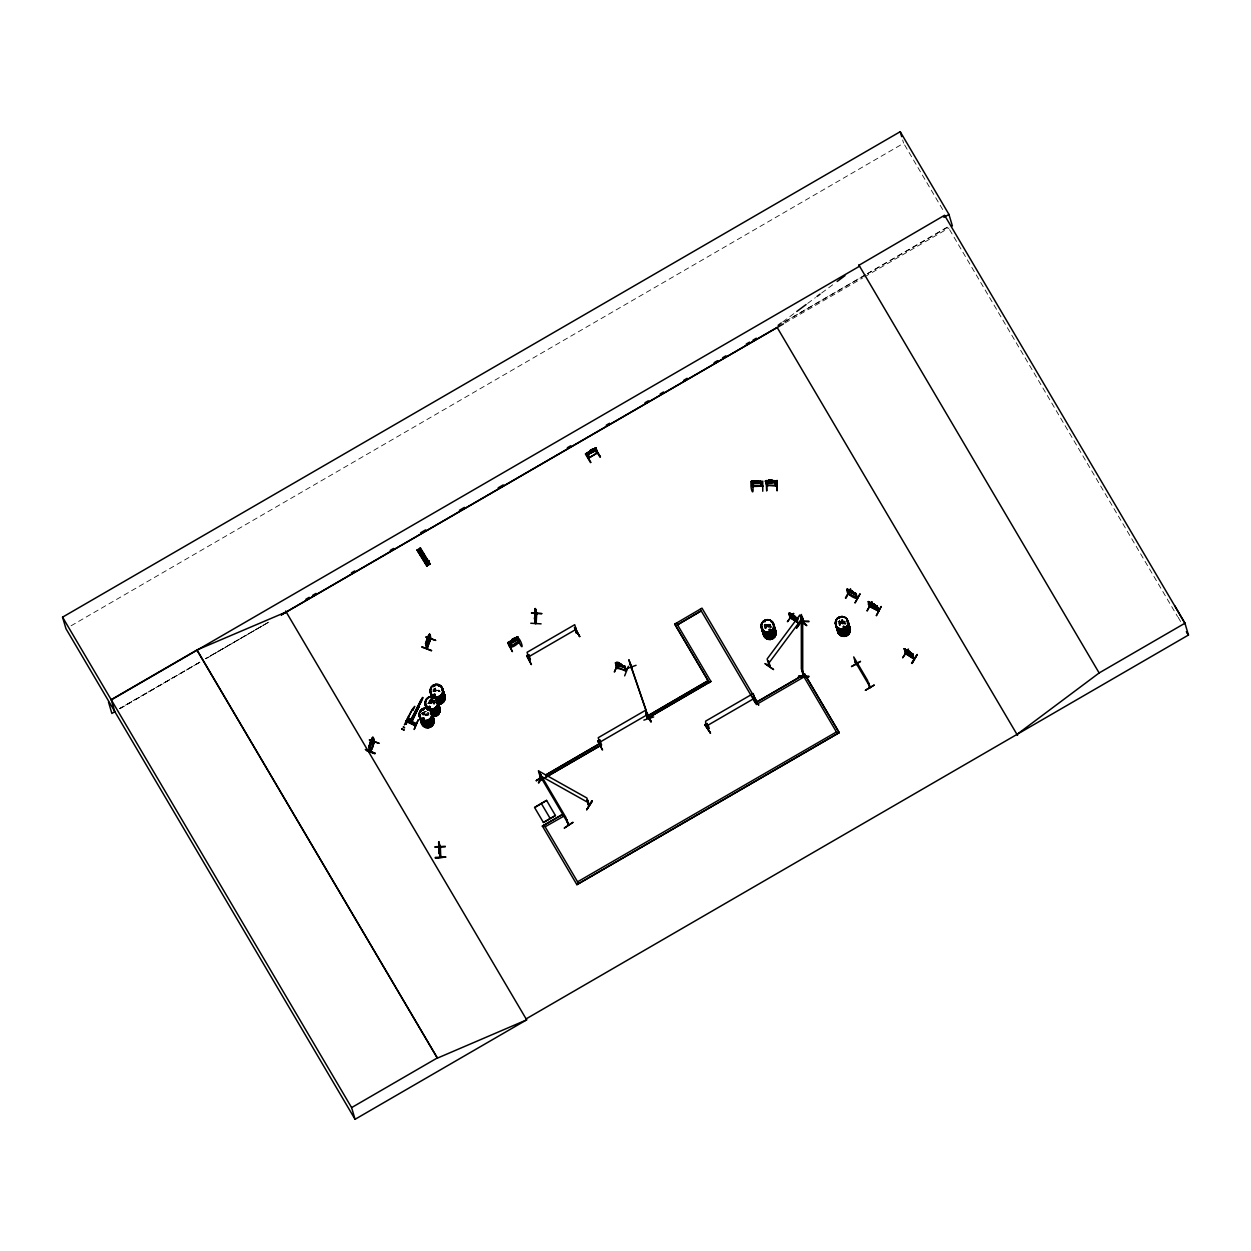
<?xml version="1.0" encoding="UTF-8"?>
<svg xmlns="http://www.w3.org/2000/svg" width="1251" height="1251" viewBox="0 0 1251 1251"><rect width="100%" height="100%" fill="white"/><g stroke="black" fill="none" stroke-linecap="round" stroke-linejoin="round"><path stroke-width="0.75" stroke-dasharray="5 3.75" d="M766.472 625.281L766.41 625.406M839.609 621.997L840.578 621.591M838.514 623.061L840.656 622.091M839.874 621.778L846.442 621.95A6.536 6.427 -16.5 0 0 838.561 623.139A6.427 6.333 -16.5 0 1 846.348 621.982M432.783 690.052A6.396 6.302 -16.5 0 1 435.536 688.222A6.443 6.349 -16.5 0 0 432.768 690.099L435.504 688.113L433.972 688.91M433.018 691.178L435.848 689.301M433.096 691.178A6.443 6.349 -16.5 0 1 435.864 689.332A6.536 6.427 -16.5 0 0 433.065 691.256L434.363 690.099M427.967 703.39L430.797 701.514L434.206 701.279A6.536 6.427 -16.5 0 0 428.014 703.469M421.665 713.649L426.169 711.381M422.15 715.009A6.443 6.349 -16.5 0 1 424.918 713.164A6.536 6.427 -16.5 0 0 422.056 714.868L424.84 712.914M765.518 624.749L764.267 626.204A6.427 6.333 -16.5 0 1 770.538 624.515L767.207 624.484L764.33 626.219A6.536 6.427 -16.5 0 1 770.585 624.484M764.642 627.47L767.582 625.766L770.991 625.735M764.986 628.643L766.347 627.595A6.396 6.302 -16.5 0 0 765.096 628.721A6.411 6.318 -16.5 0 1 766.41 627.689M838.889 624.327L843.534 622.388L846.739 623.264A6.427 6.333 -16.5 0 0 838.968 624.343A6.536 6.427 -16.5 0 1 845.238 622.685A6.427 6.333 -16.5 0 0 840.359 623.545M839.233 625.5L840.594 624.452M782.798 321.867L795.229 312.625M807.661 303.399L815.417 297.629M821.641 293L835.621 282.617M119.924 708.754L200.535 661.842L119.736 708.441M207.244 657.917L267.698 622.732M865.583 274.657L783.298 322.57L865.692 274.829M867.271 273.688L947.867 226.759M71.041 625.813L903.644 143.271L902.659 139.971M867.365 273.86L948.07 227.088L1177.566 616.571M267.683 622.685L205.477 658.745L271.436 620.637M119.768 708.535L200.457 661.763M785.096 322.946L862.83 277.894M864.519 276.909L949.009 227.948M428.921 701.123L432.142 700.028M423.682 714.947L428.624 713.961A6.536 6.427 -16.5 0 0 423.729 715.04A6.443 6.349 -16.5 0 1 428.561 713.993M840.297 623.326L841.845 622.67M430.125 699.2L431.783 698.871M432.862 702.452L429.64 703.547A6.443 6.349 -16.5 0 1 434.519 702.593L432.862 702.515M768.896 624.312L765.925 625.406M767.598 625.813L769.271 625.594M767.926 626.939L771.335 626.907M841.11 620.152L842.814 619.964A6.396 6.302 -16.5 0 0 841.141 620.277A6.458 6.349 -16.5 0 1 842.799 620.027M842.189 623.796L845.582 623.764L843.878 623.561M438.257 691.412L439.977 691.506A6.443 6.349 -16.5 0 0 438.272 691.568A6.396 6.302 -16.5 0 1 439.93 691.631M433.206 703.75A6.396 6.302 -16.5 0 1 434.879 703.844A6.443 6.349 -16.5 0 0 433.221 703.781A6.458 6.349 -16.5 0 1 434.895 703.828A6.443 6.349 -16.5 0 0 433.237 703.781L434.926 703.719M428.968 715.119L425.575 715.353A6.396 6.302 -16.5 0 1 428.921 715.244A6.443 6.349 -16.5 0 0 425.621 715.509M843.143 621.168L844.863 621.325M769.271 625.594L770.929 625.797A6.536 6.427 -16.5 0 0 764.689 627.549M435.113 701.248L433.597 700.357A6.536 6.427 -16.5 0 0 435.051 701.264A6.443 6.349 -16.5 0 1 433.722 700.357M433.972 701.639L435.411 702.577M432.846 700.372L434.097 701.623A6.443 6.349 -16.5 0 0 428.108 703.609M434.425 702.593A6.396 6.302 -16.5 0 1 432.596 699.888A6.443 6.349 -16.5 0 0 434.41 702.702L432.439 699.997M428.921 713.852L427.795 712.585A6.536 6.427 -16.5 0 0 428.968 713.836A6.443 6.349 -16.5 0 1 427.951 712.601M904.614 144.928L944.583 212.764M1178.114 617.228L1180.928 622.075M764.783 627.705A6.427 6.333 -16.5 0 1 770.991 626M764.408 626.423A6.427 6.333 -16.5 0 1 770.6 624.718M767.958 627.048A6.411 6.318 -16.5 0 1 771.273 627.017A6.411 6.318 -16.5 0 0 767.989 627.111A6.396 6.302 -16.5 0 1 771.273 627.032M765.112 628.784A6.411 6.318 -16.5 0 1 766.441 627.767M434.425 702.702A6.443 6.349 -16.5 0 1 432.58 699.981M438.272 691.568A6.443 6.349 -16.5 0 1 439.961 691.678M434.097 701.623A6.443 6.349 -16.5 0 1 433.002 700.388A6.536 6.427 -16.5 0 0 435.411 702.483A6.536 6.427 -16.5 0 1 432.909 700.357M434.801 691.568A6.443 6.349 -16.5 0 1 439.633 690.599M435.426 702.327A6.443 6.349 -16.5 0 1 432.94 700.169M435.051 701.045A6.443 6.349 -16.5 0 1 433.659 700.138A6.396 6.302 -16.5 0 1 435.379 700.732M433.159 691.396A6.443 6.349 -16.5 0 1 435.927 689.551M426.184 711.538A6.443 6.349 -16.5 0 0 421.759 713.711A6.396 6.302 -16.5 0 1 424.527 711.835A6.458 6.349 -16.5 0 0 421.775 713.758A6.396 6.302 -16.5 0 1 424.589 712.022M422.087 714.79A6.443 6.349 -16.5 0 1 424.855 712.945M425.309 714.446A6.443 6.349 -16.5 0 1 428.624 714.212M430.188 699.403A6.443 6.349 -16.5 0 1 431.83 699.074A6.536 6.427 -16.5 0 0 430.141 699.246M433.831 700.232A6.443 6.349 -16.5 0 1 435.411 700.763M429.75 703.781A6.443 6.349 -16.5 0 1 434.582 702.812M429.687 703.641A6.536 6.427 -16.5 0 1 434.582 702.655M428.045 703.39A6.443 6.349 -16.5 0 1 434.144 701.311M838.279 621.935A6.396 6.302 -16.5 0 1 839.593 620.918M838.655 623.279A6.427 6.333 -16.5 0 1 846.411 622.2M840.656 624.546A6.458 6.349 -16.5 0 0 839.327 625.563A6.396 6.302 -16.5 0 1 840.672 624.562A6.458 6.349 -16.5 0 0 839.343 625.609M842.204 623.889A6.458 6.349 -16.5 0 1 845.551 623.858A6.458 6.349 -16.5 0 0 842.22 623.936A6.396 6.302 -16.5 0 1 845.52 623.889M839.515 620.809L838.17 621.903A6.458 6.349 -16.5 0 1 839.577 620.903M436.224 690.583L434.691 691.334A6.536 6.427 -16.5 0 1 439.633 690.443L436.224 690.583M765.393 624.249A6.411 6.318 -16.5 0 0 764.064 625.265A6.396 6.302 -16.5 0 1 765.393 624.249M439.617 690.38A6.536 6.427 -16.5 0 0 434.707 691.365A6.443 6.349 -16.5 0 1 439.57 690.38M432.142 700.138A6.443 6.349 -16.5 0 0 428.984 701.201A6.396 6.302 -16.5 0 1 432.127 700.107"/><path stroke-width="1.5" d="M536.147 612.349C536.319 607.673 536.476 627.564 534.693 618.369M534.693 617.165L534.677 618.463M589.158 804.8L586.86 797.982L539.197 771.273L542.308 779.217L541.699 778.419M541.308 778.732L539.556 773.431M588.22 804.846L589.33 805.097L587.063 800.03L588.924 805.456L588.392 804.581M439.539 849.71L438.882 842.079L439.93 853.151M438.992 842.079L438.866 843.065M536.022 614.694L536.053 612.834M534.943 614.835L535.24 619.433M535.506 616.837C536.679 601.184 534.537 625.344 535.788 616.086C535.522 624.562 536.695 609.503 535.866 614.71L535.741 609.988L535.944 611.77M541.104 623.858L530.784 623.248M410.484 720.232L418.991 704.532L411.642 719.778L410.125 718.762L411.454 723.141L410.125 718.918L411.204 721.796M535.6 610.003L535.131 617.838M535.209 617.759L535.021 611.598M535.944 617.525L536.116 618.51L536.194 615.164M536.788 613.334C531.253 627.283 539.541 625.625 534.474 617.931M534.834 614.835L534.803 617.212L535.381 608.924L534.646 614.366L535.678 619.276L535.944 617.931M534.834 617.947L534.427 618.854M535.475 619.542L535.835 611.692M536.163 623.233L536.71 613.271L536.147 614.053M541.73 613.694L531.409 613.006L541.73 613.537M424.073 718.527L422.791 718.965M423.573 717.714L424.152 719.278L422.51 718.903M427.67 710.099L427.905 709.27M428.045 709.051L427.373 709.489M428.358 707.3L429.562 706.252M427.701 710.036L428.295 709.176M428.78 707.425L429.421 708.207L430.266 707.378M429.734 707.785L429.484 706.487M433.409 695.087L434.848 694.133M433.487 694.821L434.472 695.994L435.176 694.477M433.894 695.353L434.003 694.383M434.113 697.73L433.425 698.511M439.32 686.299L438.757 686.189M439.382 686.189L438.554 685.642M797.935 619.839L789.522 614.304L792.931 617.931L791.211 615.664L796.512 618.776L794.729 616.587C801.328 621.606 782.876 605.672 790.632 617.759M791.336 618.354L790.882 617.447L795.808 620.903M799.373 623.045L798.466 622.451M440.008 847.193L440.305 856.982M440.493 848.084L440.352 847.036M440.618 855.934L440.712 857.232L438.945 851.603L440.305 857.232M535.131 611.723L535.287 610.253M422.338 556.21L422.306 554.881M803.517 621.919L803.83 622.763M764.361 621.778L765.331 621.606M769.568 630.692L770.616 630.082L769.584 629.534M770.897 630.395L770.585 629.472M771.976 634.022L771.476 634.554M843.674 627.439L844.847 627.111L843.831 626.391M845.082 626.735L844.691 627.846L843.377 627.439M630.926 667.018L631.27 667.846M631.427 666.955L631.708 667.909L630.035 662.42M648.268 717.699L647.095 717.902L648.268 717.636M648.221 717.902L648.988 718.418L647.236 712.867M370.359 743.11L369.029 746.362L369.577 747.942L373.423 738.637M430.016 635.711L429.719 637.4L429.468 634.148L430.938 639.042M576.289 632.818L574.741 627.986L575.538 627.502L576.258 633.006L577.086 632.443L574.709 624.702L527.093 652.287C528.798 659.715 530.924 659.903 529.392 659.949M600.402 744.924L601.512 744.986L599.87 740.045L599.057 740.514L600.761 745.487L601.418 744.97L600.449 745.096M647.205 717.808L648.221 717.761M707.769 728.614L708.754 728.035M707.863 728.285C710.271 730.209 704.86 725.94 705.642 721.123L753.258 693.523L755.604 701.42L754.525 701.326L755.588 701.373M769.271 666.204L767.129 658.964L799.796 615.023L802.313 622.419L801.688 623.342M440.227 856.091L438.945 851.603M440.759 856.951L440.368 847.177M510.345 646.486C510.987 648.049 512.707 643.202 508.969 642.123C506.999 657.635 532.222 629.988 510.424 646.986M517.476 639.761L517.93 637.056L516.804 637.494L517.883 636.962L517.085 637.838L518.289 641.888M509.955 641.966L508.969 642.123L517.711 637.056L519.306 641.779M597.399 452.784L588.564 458.163L597.368 452.878M589.409 457.647L587.861 452.674L587.063 453.143L588.517 458.132M370.312 750.303L369.452 745.924L368.779 746.644C369.905 764.048 378.897 723.797 370.624 751.335M374.252 742.093L372.97 737.105L372.36 737.949M430.547 638.823L426.7 648.44L430.563 639.089C430.719 623.311 422.807 653.178 426.888 640.059M427.467 647.439L425.715 642.858L426.607 648.143M430.156 639.652L428.843 635.32L430.125 639.871M536.742 614.554L535.021 608.893M535.709 622.388L535.694 623.201M803.877 622.56L801.312 614.476L801.359 668.769L803.502 676.259M803.517 675.399L803.486 676.009M372.61 739.826L370.124 745.831L370.405 743.016M370.061 751.241C375.613 746.659 374.987 726.44 369.029 746.362M855.919 664.328L854.871 659.558L856.435 664.406M868.413 682.546L870.102 687.518L869.398 687.143M434.378 698.277L433.456 698.465M365.448 749.505L375.05 753.321L366.871 750.694M374.831 753.821L366.887 750.647M375.003 753.243L365.464 749.584M431.439 650.864L422.04 646.751M568.564 824.769L566.64 819.405L568.157 824.065M616.29 663.358L615.539 662.702L616.29 663.358C615.695 670.364 618.995 667.424 626.219 671.177L624.734 666.236M618.573 662.608L614.366 672.037L618.557 662.592M615.539 662.702C622.357 680.435 606.798 650.457 625.14 667.846M617.822 667.581L616.774 667.127M626.266 671.036L624.108 665.892L626.438 670.88L625.375 670.27M624.968 666.204L623.968 666.22M624.108 665.892L625.406 670.989M628.362 666.314L624.656 675.853M616.931 665.251L625.25 667.893M618.479 663.671L617.024 663.421L619.057 665.548L623.436 666.799L621.481 664.953M621.419 664.406L618.307 663.108L618.917 665.094L621.856 666.204L621.575 664.969M369.452 739.951L379.162 743.344L369.405 739.935M372.595 737.386L371.484 740.092L372.298 738.762M370.515 751.272L369.452 745.924M421.868 647.158L431.611 650.442M428.092 637.166L429.187 634.46M426.059 642.998L425.371 643.718M427.216 648.425L430.563 639.089M425.965 637.072L435.755 640.418L426.044 637.025M417.756 706.815L416.786 710.021L418.084 707.91M769.474 630.926L770.835 629.879M771.195 634.429L771.601 633.569M839.577 618.463L839.296 618.51M418.835 705.017L420.492 701.17L419.21 704.438C424.652 695.759 412.908 714.79 418.538 705.767L417.193 709.208L418.913 705.236M420.492 700.857L415.004 712.1L422.697 697.37L415.41 713.445L414.957 711.975M801.328 623.029C802.72 620.043 812.134 630.942 802.517 622.044M801.797 623.186L801.86 622.482M802.282 622.779L801.688 623.498L800.64 617.838L801.344 623.123M404.37 724.876L408.811 715.619M408.608 717.292L407.404 719.638M410.125 718.762L410.578 722.64L411.845 722.108M410.015 719.966L410.719 718.872L410.281 720.091M410.703 720.216L411.157 719.247L411.939 722.39M418.991 704.532L411.266 719.606M419.116 705.924L412.189 721.327M419.163 706.08L411.782 721.17L419.445 706.08M418.131 719.95L414.159 729.489L418.162 720.06M803.423 621.919L803.455 622.873M428.186 637.197L428.89 635.836L426.732 642.905L427.951 636.478L428.561 638.463L427.357 641.356L426.826 639.527M428.123 564.076L428.217 564.717M848.678 593.584L857.514 598.259L856.059 593.646L847.162 589.002L849.038 594.413L856.45 598.087M847.334 590.613L848.491 591.676M845.441 597.978L850.32 588.971M852.525 591.395L853.057 593.224L850.289 591.77L849.695 589.768L852.666 591.332L848.475 589.925L850.414 592.223L854.558 593.99L852.697 591.973M849.961 590.707L852.838 591.895M854.683 593.005L855.825 593.756L854.761 592.911M855.058 593.521L856.059 593.646L855.058 593.521L856.591 597.587M856.325 595.195L848.194 591.442L854.699 593.052M859.937 593.99L854.996 602.982L860 594.022M868.46 601.575L870.759 606.688L869.664 606.532L878.827 610.91L869.961 606.219L868.46 601.575L877.186 606.25L878.655 611.223L870.555 606.876L869.742 603.545M868.647 603.201C894.418 615.148 853.463 600.073 874.527 604.859M869.789 604.155L877.561 607.955M867.209 610.816L872.072 601.715L867.084 610.738M869.742 606.626L870.759 606.688M874.089 604.577L870.993 602.356L871.587 604.358L874.371 605.812L873.886 603.889M876.372 606.11L877.358 606.235L876.372 606.11L877.592 610.519M878.03 610.425L876.544 605.797M876.357 615.57L881.173 606.469L876.419 615.617M752.43 486.076L753.415 485.81M761.593 485.998L762.531 486.436L761.155 481.369M776.871 485.623L766.91 485.216M775.917 485.404L776.949 485.388M407.107 719.278L416.395 723.625M416.145 724.016L406.888 719.606M429.562 634.179L429.062 635.07M540.197 773.775L542.215 779.248M538.383 782.704L541.527 778.247M541.37 778.419L538.853 782.97M587.876 800.484L586.891 800.343M592.27 801.125L586.703 809.757L591.77 800.765M370.359 750.475L369.123 745.784M541.042 778.857L540.495 778.122L541.48 778.888M648.221 717.448L648.378 718.246M648.878 718.152L648.69 717.402M905.067 649.535L904.489 648.737L906.537 654.21L905.724 653.773M906.537 654.21C903.519 650.16 917.139 659.73 913.386 658.433M911.995 653.866L912.98 654.07L911.995 653.866L913.402 658.651L912.198 653.569M911.541 663.124L917.249 654.664M917.171 654.554L912.026 663.499L917.108 654.508M765.159 663.749L773.587 669.566L765.19 663.671M708.879 728.473L707.847 728.567M905.693 653.82L904.254 648.69L905.145 649.113M904.645 650.317L905.755 651.458M906.975 650.395L909.696 651.521L906.803 649.816L907.444 651.724L910.087 653.397L909.868 652.099M911.635 653.35L904.176 648.816M913.152 655.727L904.801 650.285M510.252 646.814L519.118 641.607L518.18 642.216M435.02 695.259L434.081 695.587M422.51 718.199L423.589 717.667M422.854 718.371L424.011 718.59M791.023 616.696L796.355 620.089M792.118 614.866L790.773 614.132L795.245 618.307L795.808 620.293L793.071 618.354M796.903 618.713L789.584 614.21M792.008 614.21L789.397 613.365L791.774 618.088M790.163 613.866L791.633 618.557L799.217 623.577L798.623 622.56M797.34 620.152L790.757 615.805L797.403 620.058M793.65 613.443L787.411 621.7L793.603 613.49M790.773 617.994L789.6 613.068M802.329 619.245L796.418 627.658L801.719 620.903M796.543 627.721L801.297 620.621M801.672 620.871L796.887 627.955M594.804 448.296L595.976 447.967L596.477 449.594L595.57 450.767L587.689 454.692M769.693 666.674L768.505 661.028L769.615 666.72M769.334 666.408L770.178 665.61M768.489 663.593L801.172 619.652M422.322 556.179L423.464 555.507L422.322 554.912M769.271 629.488L769.24 630.848M843.33 626.516L845.16 626.735M843.534 626.329L843.33 627.502M846.129 631.13L845.723 631.411M425.293 562.622L426.669 564.279L428.64 563.106L428.702 560.589M421.149 700.482L417.99 707.628L420.649 701.483M806.379 625.437L802.016 622.216M752.476 485.904L762.735 485.982L752.461 486.029M753.352 486.53C754.541 483.856 749.881 480.572 752.195 481.369L753.383 486.295M762.688 486.17L752.461 486.483L751.116 481.447L761.265 481.354L757.715 481.213L759.779 482.558L758.231 483.027L753.243 482.62L752.93 481.557L754.556 481.354M766.847 485.482L767.895 485.826L766.832 485.716M411.532 722.984L410.469 718.762L409.89 719.825M428.608 561.371L428.937 560.573M529.298 659.73L530.377 659.512L528.735 654.633L527.922 655.102L528.735 654.633M576.117 632.349L576.961 631.911M600.308 744.939L601.418 744.97M440.368 848.069L438.632 842.548L439.226 852.087M425.715 642.858L427.451 647.674M427.091 648.565L425.668 643.358M588.111 452.315L587.188 453.065L595.804 448.077L596.399 453.362M427.42 565.405L426.669 565.89L430.031 563.857L428.984 564.482L430.016 563.873L420.524 548.126L417.115 550.174L426.685 565.874L427.639 565.296L417.693 549.83M417.193 550.127L427.076 565.64L417.334 549.987M419.523 548.72L420.508 548.141L419.492 548.736L429.719 563.763L427.076 565.64M420.055 548.407L429.812 563.966M626.329 670.802L617.009 667.111M769.24 629.456L770.444 629.284M778.138 325.323L781.25 323.008M796.778 311.468L806.097 304.54M816.981 296.471L820.077 294.157M837.169 281.459L844.941 275.689M1016.969 734.415L1099.207 672.913L1184.947 623.217L944.568 215.281L858.921 265.306M426.763 644.531L426.075 644.969L429.64 637.306M426.356 561.292L427.342 560.714M526.624 655.587L531.409 664.594L526.655 655.477M597.697 741.045L602.544 750.006L597.79 740.889M710.412 733.055L704.782 724.657L710.443 733.039M585.359 453.863L590.55 462.604M590.879 462.417L585.749 453.534M507.625 642.639L512.425 651.63L507.718 642.482M877.811 610.379L878.718 610.816M418.287 551.582L421.259 549.83M418.944 552.661L421.9 550.893M419.898 554.256L422.854 552.489M421.728 557.274L424.683 555.507M426.591 564.154L428.561 562.981M427.764 564.92L428.64 564.185M534.568 807.364L546.593 800.405L555.428 815.527L543.403 822.486L534.646 807.63L546.593 800.405M555.428 815.527L543.403 822.486M576.148 632.459L577.008 632.083M530.33 659.34L529.392 660.09M574.459 627.767L579.713 636.603L574.96 627.58M599.245 740.811L599.87 740.045M646.048 713.695L646.673 712.914L645.876 713.398L647.424 718.23M540.448 777.606L536.272 780.671L540.932 777.966M541.073 778.091L536.272 780.671M647.252 718.027L648.612 717.495M646.47 714.634L651.333 721.718L646.063 713.007M707.284 723.453C705.83 723.876 709.333 724.767 708.801 728.535M754.76 701.795L753.29 696.807L754.103 696.338L754.885 701.764M753.884 698.058L758.763 705.142L753.493 696.416M567.11 820.187L566.328 819.577M540.557 778.122L538.415 770.788L565.968 817.56L568.22 825.097L568.11 824.096M572.817 822.314L564.232 828.099L572.895 822.486M865.442 690.302L874.324 685.016L865.411 690.208M114.889 711.694L111.871 713.445L108.477 701.967M760.639 483.558L761.718 482.995M776.042 482.292L767.098 483.058L776.042 482.417M285.619 611.02L526.671 1019.846L355.065 1119.301L65.975 628.737L62.55 617.165L900.22 131.699L948.962 214.421L952.386 225.993M1184.947 623.217L1188.45 635.039L525.999 1018.955L526.562 1019.909L437.412 1058.127L196.97 649.973L111.23 699.669L114.717 711.459M111.292 699.872L859.484 266.26M943.895 217.346L948.962 214.421M305.854 599.276L309.232 597.321M312.609 595.367L315.987 593.412M351.406 572.88L354.784 570.925M390.218 550.393L393.596 548.438M420.586 532.785L425.653 529.861M459.398 510.299L464.449 507.374M498.195 487.812L503.262 484.888M567.375 447.717L570.753 445.763M606.172 425.231L609.55 423.276M644.984 402.744L648.362 400.789M660.168 393.94L663.546 391.985M683.781 380.257L687.159 378.302M714.165 362.649L717.527 360.695M722.593 357.77L725.971 355.816M746.206 344.072L749.584 342.117M752.961 340.163L756.339 338.208M281.569 614.757L783.407 323.915M595.257 448.124L592.896 449.547L594.475 448.984L593.459 451.345L589.127 453.331L589.893 450.595L592.865 449L593.318 450.892L590.581 452.471L589.94 450.688M596.086 449.609L600.433 456.896L596.461 451.251M511.8 639.589L514.786 637.979L512.019 640.246M510.017 641.403L512.066 640.121L511.034 642.31L515.365 640.34L516.382 637.979L514.63 637.963M512.175 640.403L514.912 638.823M516.804 637.322C526.937 660.95 520.307 631.536 514.896 638.463M528.469 656.916L576.085 629.331M674.742 624.108L709.192 682.546L674.742 624.108L701.983 608.142L757.136 701.811M599.604 742.328L647.22 714.743M648.675 715.337L708.144 680.7L648.675 715.337L649.676 717.042L710.881 681.404L649.676 717.042M600.073 743.501L545.514 775.12L600.027 743.36L601.074 745.205L541.558 779.701L540.51 777.856M601.074 745.205L541.558 779.701M707.018 725.752L754.634 698.152M561.996 814.729L542.402 826.082L561.996 814.729L563.044 816.59L545.139 826.786M700.294 609.3L756.402 704.516L804.018 676.932M576.883 884.676L839.186 732.664L576.883 884.676L542.402 826.082M355.065 1119.301L351.609 1107.604L437.35 1057.908M803.517 675.008L803.47 676.103M434.019 694.43L434.816 694.555M429.015 706.721L430.188 706.674M429.578 707.863L428.765 707.55M429.859 707.972L428.937 708.035M599.964 457.068L595.679 449.813M196.97 649.973L286.182 611.974L281.147 614.913L777.152 327.434L1017.532 735.369M596.539 453.378L597.431 453.05L595.883 448.03M588.611 457.991L587.282 453.018M848.538 593.631L847.162 589.002M878.655 611.223L877.092 606.203M587.501 801.516L588.486 804.643M594.897 448.515L596.023 448.061M626.313 668.691L636.071 665.313M643.874 720.123L653.694 716.948M597.118 452.534L596.274 453.222M518.493 642.482L516.71 637.291M906.49 654.054L905.724 650.77M912.667 654.054L914.106 659.011L906.506 654.101M791.57 618.385L790.773 617.916M766.957 485.435L777.059 485.748L775.573 480.759L772.148 480.603L774.103 481.963L772.539 482.433L767.567 482.026L767.238 480.963L772.102 480.916M767.629 485.779L766.41 481.197L765.487 481.213L766.456 480.759M766.503 480.665L765.44 480.978L774.338 480.697M424.699 722.906L423.792 722.437M373.908 743.094L372.251 738.231L373.58 742.969M752.273 481.15C755.745 506.764 746.081 477.882 754.556 481.244L757.653 480.728L758.09 482.573L754.932 482.605L754.4 480.665M766.66 490.658L766.707 482.182M600.527 745.361L598.228 737.699L645.844 710.115L648.471 718.293M438.632 842.548L439.023 843.455M438.773 844.644L439.242 850.821M435.035 847.287L445.325 846.755M435.004 846.755L445.309 846.333M438.976 852.51L439.304 851.587M435.348 857.388L445.684 857.076L435.395 858.03M435.395 857.998L445.684 857.029M567.907 823.768L568.017 824.769M855.403 595.163L856.231 595.132L855.731 593.709L857.091 598.416M855.403 595.398L856.263 595.335M803.924 621.825L803.94 622.717L802.141 617.29L803.83 622.654M802.157 618.197L802.501 617.275M800.249 621.294L808.85 621.731M800.249 621.325L808.85 621.168M802.188 670.661L803.986 676.275L802.548 670.645M798.591 676.525L808.912 676.791L798.591 676.384M798.56 676.322L808.881 676.15M768.599 480.056L771.976 480.024L772.414 481.979L769.256 482.01L768.599 480.056L771.976 480.134M754.275 480.759L757.825 481.291M768.755 480.744L766.159 480.587L766.754 490.752M777.059 490.658L777.043 480.384L777.121 490.642M762.735 481.072L762.75 491.252M774.65 481.119C776.12 479.524 773.54 483.684 776.12 485.857L776.949 485.654L775.479 480.775M752.086 481.791L751.163 481.447M752.789 483.652L760.733 483.574M587.735 454.535L596.477 449.594M509.61 643.686L517.554 639.746L510.674 643.718L509.61 643.686L509.188 642.013M535.319 609.831L536.194 614.272M769.897 665.407L768.505 661.028M848.178 591.457L853.213 592.302M766.879 485.873L765.44 480.869L766.003 482.495M404.104 727.535C401.055 726.049 406.356 728.504 404.026 727.441M847.881 589.33C844.19 592.552 853.635 598.416 857.248 598.588M869.179 601.903L868.194 601.668L869.57 606.438M412.158 720.107L411.626 718.997L412.032 720.341M914.012 659.027L911.666 653.257M618.604 664.031L621.544 665.141M615.508 663.327L624.953 666.908L615.492 663.343M370.187 742.531L371.469 739.435L370.765 744.267L370.124 742.406M789.35 613.053L790.225 613.475M422.869 697.933L420.977 702.593L420.993 699.95M873.933 604.014L869.789 602.513L871.728 604.812L875.856 606.579L873.996 604.546M871.275 603.295L874.058 604.749M907.069 650.473L905.708 649.754L911.51 654.304L909.712 652.146M874.512 604.89L877.107 606.422L875.981 605.593M623.624 665.641L624.796 666.361M592.286 801.14L586.735 809.71M588.439 804.659L589.19 804.893M902.753 657.682L908.429 649.066L902.784 657.635M411.579 719.591L412.142 721.311M540.557 775.901L588.236 802.61M914.153 658.996L905.646 653.648L904.489 648.737M907.131 650.661L909.774 652.334M797.95 618.588L796.981 618.369L797.763 618.885M790.741 617.963L798.951 623.326M795.73 619.667L791.32 615.711L796.95 620.293M796.668 617.728L797.747 618.588L796.606 617.822M796.449 620.089L792.618 616.587L793.103 618.494M906.553 650.113L912.526 655.712M790.835 615.836L789.788 614.569L790.757 615.805M419.695 548.563L429.39 564.248M419.679 548.61L429.062 564.436M427.592 565.343L417.897 549.642L427.263 565.53M705.189 724.313L710.459 733.133M645.735 713.195L650.848 722.015M574.522 627.752L579.713 636.603M858.827 264.962L1099.301 673.241M855.105 661.56L868.882 684.938M803.017 675.227L837.451 733.68M590.112 451.267L588.111 452.424M587.861 452.674L587.063 453.143M710.928 681.545L676.478 623.092M648.628 715.197L649.629 716.901M539.791 775.432L567.344 822.188M541.276 803.392L550.033 818.248M197.032 650.192L437.412 1058.127M62.55 617.165L351.609 1107.604M1174.72 605.734L1185.057 623.545M439.899 847.943L438.663 843.471M646.36 711.037L628.862 659.715L631.395 668.128M630.223 664.344L647.737 715.666M900.22 131.699L901.69 136.656M855.231 593.209L856.607 597.837M850.789 589.237L845.911 598.228M848.428 590.972L849.445 594.1M868.647 682.937L870.055 687.612M869.711 687.753L867.506 680.309L853.729 656.916L856.059 664.766M771.335 480.259L769.302 480.275M836.45 731.976L577.571 881.83M760.327 481.354L761.812 486.451M757.011 480.853L754.979 480.869M794.119 615.805L792.446 614.694M795.229 619.526L793.603 618.62M620.824 664.281L618.979 663.749M616.868 664.578L617.885 667.69M536.272 611.16L535.287 608.455L536.804 613.662M536.132 615.711L535.6 611.317M535.459 616.555L536.007 618.494M514.724 637.885L515.224 639.886L512.488 641.466L511.894 639.542M514.224 638.432L512.472 639.464M509.767 641.669L511.143 646.298M578.587 883.534L544.185 825.222M428.827 562.356L425.809 563.92M427.842 637.244L427.06 639.105M438.882 842.079L440.477 847.271M371.234 740.17L370.468 742.031M439.382 844.925L439.57 847.052M535.037 617.759L535.24 619.542M802.689 619.104L802.735 673.398M439.07 843.862L439.07 845.348M772.79 623.968A6.427 6.333 -16.5 0 1 769.912 634.601A6.536 6.427 -16.5 0 1 761.922 626.814M762.047 626.923A6.427 6.333 -16.5 0 0 769.912 634.601A6.536 6.427 -16.5 0 0 772.837 623.827M771.101 621.544A6.536 6.427 -16.5 0 1 771.116 632.693A6.536 6.427 -16.5 0 1 761.327 627.204M762.203 623.983A6.536 6.427 -16.5 0 0 761.546 625.531A6.427 6.333 -16.5 0 1 762.25 623.889M772.727 623.764A6.427 6.333 -16.5 0 1 769.85 634.382A6.427 6.333 -16.5 0 1 761.984 626.704M771.007 621.481A6.427 6.333 -16.5 0 1 771.023 632.459A6.427 6.333 -16.5 0 1 761.39 627.064M773.869 627.611A6.427 6.333 -16.5 0 1 770.991 638.245A6.427 6.333 -16.5 0 1 763.126 630.551M773.9 627.408A6.536 6.427 -16.5 0 1 770.976 638.198A6.536 6.427 -16.5 0 1 762.985 630.395M775.198 630.004A6.411 6.318 -16.5 0 1 770.491 639.464A6.411 6.318 -16.5 0 1 763.454 631.63A6.396 6.302 -16.5 0 0 770.46 639.386A6.411 6.318 -16.5 0 0 775.167 629.925A6.396 6.302 -16.5 0 1 770.46 639.386A6.411 6.318 -16.5 0 1 763.438 631.552M774.166 626.391A6.458 6.349 -16.5 0 1 769.428 635.915A6.458 6.349 -16.5 0 1 762.359 628.033A6.396 6.302 -16.5 0 0 767.77 635.946A6.396 6.302 -16.5 0 0 774.995 629.628M762.406 630.848A6.536 6.427 -16.5 0 0 771.429 636.712A6.536 6.427 -16.5 0 0 773.54 626.188A6.427 6.333 -16.5 0 1 771.414 636.696A6.427 6.333 -16.5 0 1 762.531 630.926M773.431 626.125A6.427 6.333 -16.5 0 1 771.351 636.478A6.427 6.333 -16.5 0 1 762.469 630.707M774.134 626.485A6.396 6.302 -16.5 0 1 774.776 627.986M442.698 689.52A6.536 6.427 -16.5 0 1 435.958 699.434M431.83 696.729A6.536 6.427 -16.5 0 1 430.86 691.897M442.573 689.426A6.443 6.349 -16.5 0 1 435.942 699.215M431.861 696.526A6.443 6.349 -16.5 0 1 430.907 691.772M443.698 692.21A6.443 6.349 -16.5 0 1 438.006 700.607M432.236 697.823A6.443 6.349 -16.5 0 1 431.173 694.727M441.853 689.473A6.443 6.349 -16.5 0 1 442.963 690.724A6.396 6.302 -16.5 0 0 441.869 689.614M441.181 686.908A6.536 6.427 -16.5 0 1 442.103 695.556A6.536 6.427 -16.5 0 1 433.456 697.292A6.536 6.427 -16.5 0 1 431.016 688.957M433.253 686.439A6.536 6.427 -16.5 0 1 434.785 685.689M438.147 685.454A6.536 6.427 -16.5 0 1 439.758 685.986M441.165 687.112A6.443 6.349 -16.5 0 1 442.072 695.65A6.443 6.349 -16.5 0 1 433.55 697.354A6.443 6.349 -16.5 0 1 431.142 689.129M433.346 686.658A6.443 6.349 -16.5 0 1 434.848 685.908M438.178 685.673A6.443 6.349 -16.5 0 1 439.773 686.205M443.698 692.319A6.396 6.302 -16.5 0 1 438.022 700.669M432.299 697.917A6.396 6.302 -16.5 0 1 431.251 694.821M443.777 693.148A6.536 6.427 -16.5 0 1 437.037 703.078A6.536 6.427 -16.5 0 0 443.761 693.085A6.443 6.349 -16.5 0 1 437.021 702.859M431.939 695.54A6.536 6.427 -16.5 0 0 431.83 697.214A6.536 6.427 -16.5 0 1 431.923 695.478A6.443 6.349 -16.5 0 0 431.876 697.073M443.714 693.273A6.443 6.349 -16.5 0 1 437.084 703.062M431.939 697.276A6.443 6.349 -16.5 0 1 432.048 695.634M442.182 690.552A6.443 6.349 -16.5 0 1 436.646 701.576M431.814 697.417A6.443 6.349 -16.5 0 1 431.611 694.133M443.98 694.305A6.396 6.302 -16.5 0 1 439.054 704.125M420.18 718.246A6.396 6.302 -16.5 0 0 429.374 723.453A6.396 6.302 -16.5 0 0 430.797 713.039A6.443 6.349 -16.5 0 1 428.64 723.891A6.443 6.349 -16.5 0 1 420.289 716.682M431.314 711.85A6.536 6.427 -16.5 0 1 427.123 721.764A6.536 6.427 -16.5 0 1 419.476 714.227A6.536 6.427 -16.5 0 0 427.936 721.467A6.536 6.427 -16.5 0 0 430.172 710.521M422.259 710.115A6.536 6.427 -16.5 0 1 423.792 709.364A6.536 6.427 -16.5 0 0 422.244 710.052A6.443 6.349 -16.5 0 1 423.776 709.317M431.251 711.975A6.443 6.349 -16.5 0 1 427.123 721.749A6.443 6.349 -16.5 0 1 419.585 714.321M422.338 710.271A6.443 6.349 -16.5 0 1 423.839 709.52M430.094 710.521A6.443 6.349 -16.5 0 1 427.873 721.311A6.443 6.349 -16.5 0 1 419.523 714.102M430.532 712.007A6.443 6.349 -16.5 0 1 429.093 722.484A6.443 6.349 -16.5 0 1 419.851 717.261M430.469 711.788A6.443 6.349 -16.5 0 1 429.03 722.265A6.443 6.349 -16.5 0 1 419.789 717.042M432.752 716.698A6.536 6.427 -16.5 0 1 428.561 726.612A6.536 6.427 -16.5 0 1 420.915 719.09M430.876 713.117A6.458 6.349 -16.5 0 1 428.655 723.938A6.396 6.302 -16.5 0 1 420.352 716.792M420.289 716.714A6.458 6.349 -16.5 0 0 428.655 723.938A6.396 6.302 -16.5 0 0 430.86 713.226M431.923 716.714A6.443 6.349 -16.5 0 1 430.5 727.191A6.443 6.349 -16.5 0 1 421.243 721.968M432.643 716.682A6.443 6.349 -16.5 0 1 428.514 726.456A6.443 6.349 -16.5 0 1 420.977 719.028M432.33 715.619A6.443 6.349 -16.5 0 1 428.202 725.392A6.443 6.349 -16.5 0 1 420.664 717.965A6.536 6.427 -16.5 0 0 429.03 725.173A6.536 6.427 -16.5 0 0 431.267 714.227A6.443 6.349 -16.5 0 1 428.952 724.955A6.443 6.349 -16.5 0 1 420.602 717.746M432.705 716.886A6.443 6.349 -16.5 0 1 429.406 726.456A6.443 6.349 -16.5 0 1 420.93 720.889M431.876 716.682A6.396 6.302 -16.5 0 1 430.453 727.097A6.396 6.302 -16.5 0 1 421.259 721.89M437.647 701.717A6.536 6.427 -16.5 0 1 430.923 711.647M426.779 708.926A6.536 6.427 -16.5 0 1 425.809 704.11M437.537 701.639A6.443 6.349 -16.5 0 1 430.891 711.428M426.81 708.738A6.443 6.349 -16.5 0 1 425.856 703.985M431.282 712.726A6.443 6.349 -16.5 0 0 436.818 701.686A6.396 6.302 -16.5 0 1 431.314 712.789M426.247 705.283A6.443 6.349 -16.5 0 0 426.45 708.551A6.396 6.302 -16.5 0 1 426.31 705.392M428.905 709.77A6.536 6.427 -16.5 0 0 437.647 706.799A6.536 6.427 -16.5 0 0 434.722 698.199A6.443 6.349 -16.5 0 1 437.553 706.69A6.443 6.349 -16.5 0 1 428.921 709.614M425.965 701.17A6.536 6.427 -16.5 0 0 427.498 708.848A6.443 6.349 -16.5 0 1 426.028 701.139M426.763 709.364A6.536 6.427 -16.5 0 1 427.435 706.08A6.443 6.349 -16.5 0 0 426.826 709.286M439.617 710.255A6.443 6.349 -16.5 0 1 432.033 715.275A6.536 6.427 -16.5 0 0 438.71 705.298A6.443 6.349 -16.5 0 1 431.97 715.072M426.888 709.489A6.443 6.349 -16.5 0 1 426.998 707.831M438.679 705.486A6.443 6.349 -16.5 0 1 439.726 708.598M437.209 702.765A6.536 6.427 -16.5 0 1 431.595 713.946A6.443 6.349 -16.5 0 0 437.131 702.749M426.388 708.082A6.536 6.427 -16.5 0 1 426.497 706.408A6.443 6.349 -16.5 0 0 426.45 708.003M437.193 702.968A6.443 6.349 -16.5 0 1 431.658 714.008M426.513 708.222A6.443 6.349 -16.5 0 1 426.622 706.565M432.346 716.354A6.443 6.349 -16.5 0 0 438.992 706.565A6.443 6.349 -16.5 0 1 432.346 716.354A6.458 6.349 -16.5 0 0 438.992 706.518A6.396 6.302 -16.5 0 1 432.346 716.244M847.036 620.824A6.427 6.333 -16.5 0 1 844.175 631.458A6.427 6.333 -16.5 0 1 836.293 623.764A6.536 6.427 -16.5 0 0 844.175 631.489A6.536 6.427 -16.5 0 0 847.083 620.684M849.038 624.671A6.458 6.349 -16.5 0 1 843.659 632.678A6.458 6.349 -16.5 0 1 836.356 626.438A6.396 6.302 -16.5 0 0 843.643 632.599A6.396 6.302 -16.5 0 0 848.976 624.656M847.99 621.919A6.427 6.333 -16.5 0 1 843.283 631.411A6.427 6.333 -16.5 0 1 836.231 623.561M836.559 620.965A6.427 6.333 -16.5 0 0 842.126 630.41A6.427 6.333 -16.5 0 0 847.678 620.856A6.536 6.427 -16.5 0 1 842.111 630.441A6.536 6.427 -16.5 0 1 836.45 620.84A6.427 6.333 -16.5 0 0 842.064 630.191A6.427 6.333 -16.5 0 0 847.615 620.637M837.372 627.408A6.427 6.333 -16.5 0 0 844.425 635.273A6.536 6.427 -16.5 0 0 849.21 625.656A6.427 6.333 -16.5 0 1 844.425 635.273A6.536 6.427 -16.5 0 1 837.263 627.314M848.819 624.374A6.536 6.427 -16.5 0 1 844.878 633.85A6.536 6.427 -16.5 0 1 836.653 627.705M849.069 625.563A6.427 6.333 -16.5 0 1 844.362 635.055A6.427 6.333 -16.5 0 1 837.31 627.204M848.757 624.499A6.427 6.333 -16.5 0 1 844.863 633.819A6.427 6.333 -16.5 0 1 836.778 627.783M847.678 622.982A6.427 6.333 -16.5 0 1 845.598 633.334A6.427 6.333 -16.5 0 1 836.716 627.564M848.397 625.484A6.396 6.302 -16.5 0 1 847.083 635.43A6.458 6.349 -16.5 0 1 837.67 631.771A6.458 6.349 -16.5 0 0 847.115 635.508A6.458 6.349 -16.5 0 0 848.444 625.531A6.458 6.349 -16.5 0 1 847.115 635.508A6.396 6.302 -16.5 0 1 837.701 631.677M407.732 720.623L405.903 724.329L406.528 723.062A8.679 1.016 -64.7 0 1 409.89 713.883A8.679 1.016 -64.7 0 1 414.112 707.613L414.738 706.33L412.799 710.287L413.424 709.02A7.24 0.86 -64.7 0 0 409.89 714.243A7.24 0.86 -64.7 0 0 407.091 721.905L407.732 720.623M615.836 664.203L617.009 665.251L615.836 664.203M406.153 721.248L415.41 725.674L406.153 721.248M406.34 720.717L415.66 725.158L406.325 720.764M877.639 607.767L876.716 607.955L877.639 607.767M401.759 728.88L404.057 730.005L401.759 728.88M791.914 614.116L792.493 616.117L795.104 617.853L794.713 615.977L791.852 614.21M418.131 549.564L417.162 550.159L418.115 549.58M423.698 553.88L420.758 555.679L423.714 553.912M860.391 661.404L851.462 666.595L860.485 661.513M592.317 449.453L590.613 450.657L592.317 449.453M701.248 610.863L677.495 624.796L701.248 610.863M804.706 674.07L755.401 702.812L804.753 674.226L839.14 732.523L804.753 674.226M767.176 482.933L765.893 482.386L767.176 483.042M752.867 483.511L751.57 482.98L752.867 483.637M1188.45 635.039L1186.464 631.677L1188.45 635.039M769.396 635.758A6.411 6.318 -16.5 0 0 774.088 626.282A6.396 6.302 -16.5 0 1 769.381 635.743A6.411 6.318 -16.5 0 1 762.359 627.924A6.396 6.302 -16.5 0 0 769.381 635.743M765.847 632.052A6.411 6.318 -16.5 0 0 773.681 624.233A6.411 6.318 -16.5 0 0 762.954 621.512A6.411 6.318 -16.5 0 0 765.847 632.052A6.411 6.318 -16.5 0 0 773.712 624.358A6.411 6.318 -16.5 0 0 762.985 621.622A6.411 6.318 -16.5 0 0 765.878 632.162A6.396 6.302 -16.5 0 0 773.697 624.358A6.396 6.302 -16.5 0 0 763.001 621.622A6.396 6.302 -16.5 0 0 765.878 632.162M433.659 696.338A6.443 6.349 -16.5 0 0 442.948 690.192A6.443 6.349 -16.5 0 0 432.971 685.376A6.443 6.349 -16.5 0 0 433.659 696.338M433.69 696.432A6.427 6.333 -16.5 0 0 442.963 690.286A6.427 6.333 -16.5 0 0 433.002 685.485A6.427 6.333 -16.5 0 0 433.69 696.432A6.396 6.302 -16.5 0 0 442.932 690.286A6.396 6.302 -16.5 0 0 433.018 685.501A6.396 6.302 -16.5 0 0 433.706 696.416M436.662 701.795A6.536 6.427 -16.5 0 0 443.401 691.881A6.443 6.349 -16.5 0 1 436.708 701.795M431.564 694.258A6.536 6.427 -16.5 0 0 431.783 697.589A6.443 6.349 -16.5 0 1 431.673 694.352M439.07 704.235A6.443 6.349 -16.5 0 0 442.932 693.101A6.443 6.349 -16.5 0 1 439.07 704.235M422.65 719.95A6.443 6.349 -16.5 0 0 431.939 713.805A6.443 6.349 -16.5 0 0 421.962 708.989A6.443 6.349 -16.5 0 0 422.65 719.95M420.977 711.24A6.536 6.427 -16.5 0 0 420.023 712.632A6.443 6.349 -16.5 0 1 421.071 711.366M420.962 711.162A6.536 6.427 -16.5 0 0 420.008 712.57A6.443 6.349 -16.5 0 1 421.008 711.147M429.109 722.484A6.536 6.427 -16.5 0 0 430.563 711.866A6.536 6.427 -16.5 0 1 429.093 722.421A6.536 6.427 -16.5 0 1 419.742 717.183A6.536 6.427 -16.5 0 0 429.093 722.421M422.697 720.029A6.396 6.302 -16.5 0 0 431.923 713.899A6.396 6.302 -16.5 0 0 422.009 709.129A6.396 6.302 -16.5 0 0 422.697 720.029M428.608 708.551A6.443 6.349 -16.5 0 0 437.897 702.39A6.443 6.349 -16.5 0 0 427.92 697.589A6.443 6.349 -16.5 0 0 428.608 708.551A6.427 6.333 -16.5 0 0 437.913 702.499A6.427 6.333 -16.5 0 0 427.951 697.698A6.427 6.333 -16.5 0 0 428.64 708.645A6.396 6.302 -16.5 0 0 437.881 702.499A6.396 6.302 -16.5 0 0 427.967 697.714A6.396 6.302 -16.5 0 0 428.655 708.629M848.381 623.154A6.458 6.349 -16.5 0 0 847.365 621.841A6.396 6.302 -16.5 0 1 848.334 623.139M840.093 628.987A6.458 6.349 -16.5 0 0 847.975 621.121A6.458 6.349 -16.5 0 0 837.2 618.385A6.458 6.349 -16.5 0 0 840.093 628.987A6.427 6.333 -16.5 0 0 847.975 621.2A6.427 6.333 -16.5 0 0 837.232 618.463A6.427 6.333 -16.5 0 0 840.125 629.034A6.396 6.302 -16.5 0 0 847.943 621.215A6.396 6.302 -16.5 0 0 837.247 618.479A6.396 6.302 -16.5 0 0 840.125 629.003"/></g></svg>
